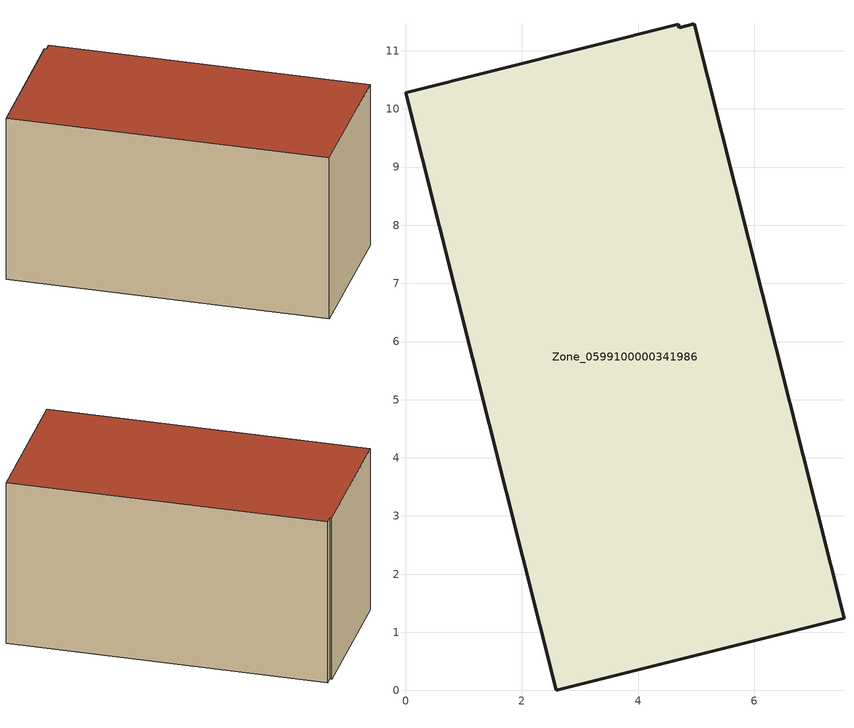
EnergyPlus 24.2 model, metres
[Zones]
Zone_0599100000341986
 floor ground (C_G): 4.71,11.4 4.96,11.47 7.54,1.24 2.59,0 0,10.28 4.69,11.46 z0
 wall outside (C_F): 2.59,0 7.54,1.24 4.96,11.47 4.71,11.4 4.69,11.46 0,10.28 2.59,0 z0:5.78
 roof outside (C_R): 4.96,11.47 4.71,11.4 4.69,11.46 0,10.28 2.59,0 7.54,1.24 z5.78
[BUILDING]
Pand.0599100000341986: North Axis=0; Terrain=City; Loads Convergence Tolerance Value=0.04; Temperature Convergence Tolerance Value=0.4; Solar Distribution=FullExterior; Maximum Number of Warmup Days=25; Minimum Number of Warmup Days=1
[Site:Location]
Rotterdam.The.Hague.AP_ZH_NLD Design_Conditions: Latitude=51.96; Longitude=4.45; Time Zone=1; Elevation=-4.5
[SITE:GROUNDTEMPERATURE:BUILDINGSURFACE]
18, 18, 18, 18, 18, 18, 18, 18, 18, 18, 18, 18
[MATERIAL] Thermal Absorptance=0.9; Solar Absorptance=0.7; Visible Absorptance=0.7
Name | Roughness | Thickness | Conductivity | Density | Specific Heat
G.TI.1992-2005 | MediumSmooth | 0.15 | 0.06 | 540 | 1210
F.TI.1992-2005 | Rough | 0.3 | 0.12 | 1920 | 840
R.TI.1992-2005 | MediumRough | 0.2 | 0.08 | 1500 | 1000
[CONSTRUCTION]
C_G: G.TI.1992-2005
C_F: F.TI.1992-2005
C_R: R.TI.1992-2005
[ZONE]
Zone_0599100000341986: Type=1; Multiplier=1; Ceiling Height=Autocalculate; Volume=Autocalculate; Floor Area=autocalculate; Part of Total Floor Area=Yes
[ZONEINFILTRATION:DESIGNFLOWRATE]
Infil_Zone_0599100000341986: Zone or ZoneList or Space or SpaceList=Zone_0599100000341986; Schedule=AlwaysOn; Design Flow Rate Calculation Method=Flow/Area; Flow Rate per Floor Area=0.0015; Constant Term Coefficient=1; Temperature Term Coefficient=0; Velocity Term Coefficient=0; Velocity Squared Term Coefficient=0
[HVACTEMPLATE:ZONE:IDEALLOADSAIRSYSTEM]
Zone_0599100000341986: Maximum Heating Supply Air Temperature=50; Minimum Cooling Supply Air Temperature=13; Maximum Heating Supply Air Humidity Ratio=0.0156; Minimum Cooling Supply Air Humidity Ratio=0.0077; Heating Limit=NoLimit; Cooling Limit=NoLimit; Dehumidification Control Type=ConstantSensibleHeatRatio; Cooling Sensible Heat Ratio=0.7; Dehumidification Setpoint=60; Humidification Control Type=None; Humidification Setpoint=30; Outdoor Air Method=None; Outdoor Air Flow Rate per Person=0.00944; Outdoor Air Flow Rate per Zone Floor Area=0; Outdoor Air Flow Rate per Zone=0; Demand Controlled Ventilation Type=None; Outdoor Air Economizer Type=NoEconomizer; Heat Recovery Type=None; Sensible Heat Recovery Effectiveness=0.7; Latent Heat Recovery Effectiveness=0.65
[ZONECONTROL:THERMOSTAT]
ThermostatControl_Zone_0599100000341986: Zone or ZoneList=Zone_0599100000341986; Control Type Schedule=DualSetpointControlType; Control 1=Thermostat_Zone_0599100000341986; Temperature Difference Between Cutout And Setpoint=0
[THERMOSTATSETPOINT:DUALSETPOINT]
Thermostat_Zone_0599100000341986: Heating Setpoint Temperature Schedule=HeatingSetpoint_Zone_0599100000341986; Cooling Setpoint Temperature Schedule=CoolingSetpoint_Zone_0599100000341986
[SCHEDULE:COMPACT]
HeatingSetpoint_Zone_0599100000341986: Through: 12/31, For: AllDays, Until: 24:00, 21
CoolingSetpoint_Zone_0599100000341986: Through: 12/31, For: AllDays, Until: 24:00, 24
DualSetpointControlType: Through: 12/31, For: AllDays, Until: 24:00, 4
AlwaysOn: Through: 12/31, For: AllDays, Until: 24:00, 1
